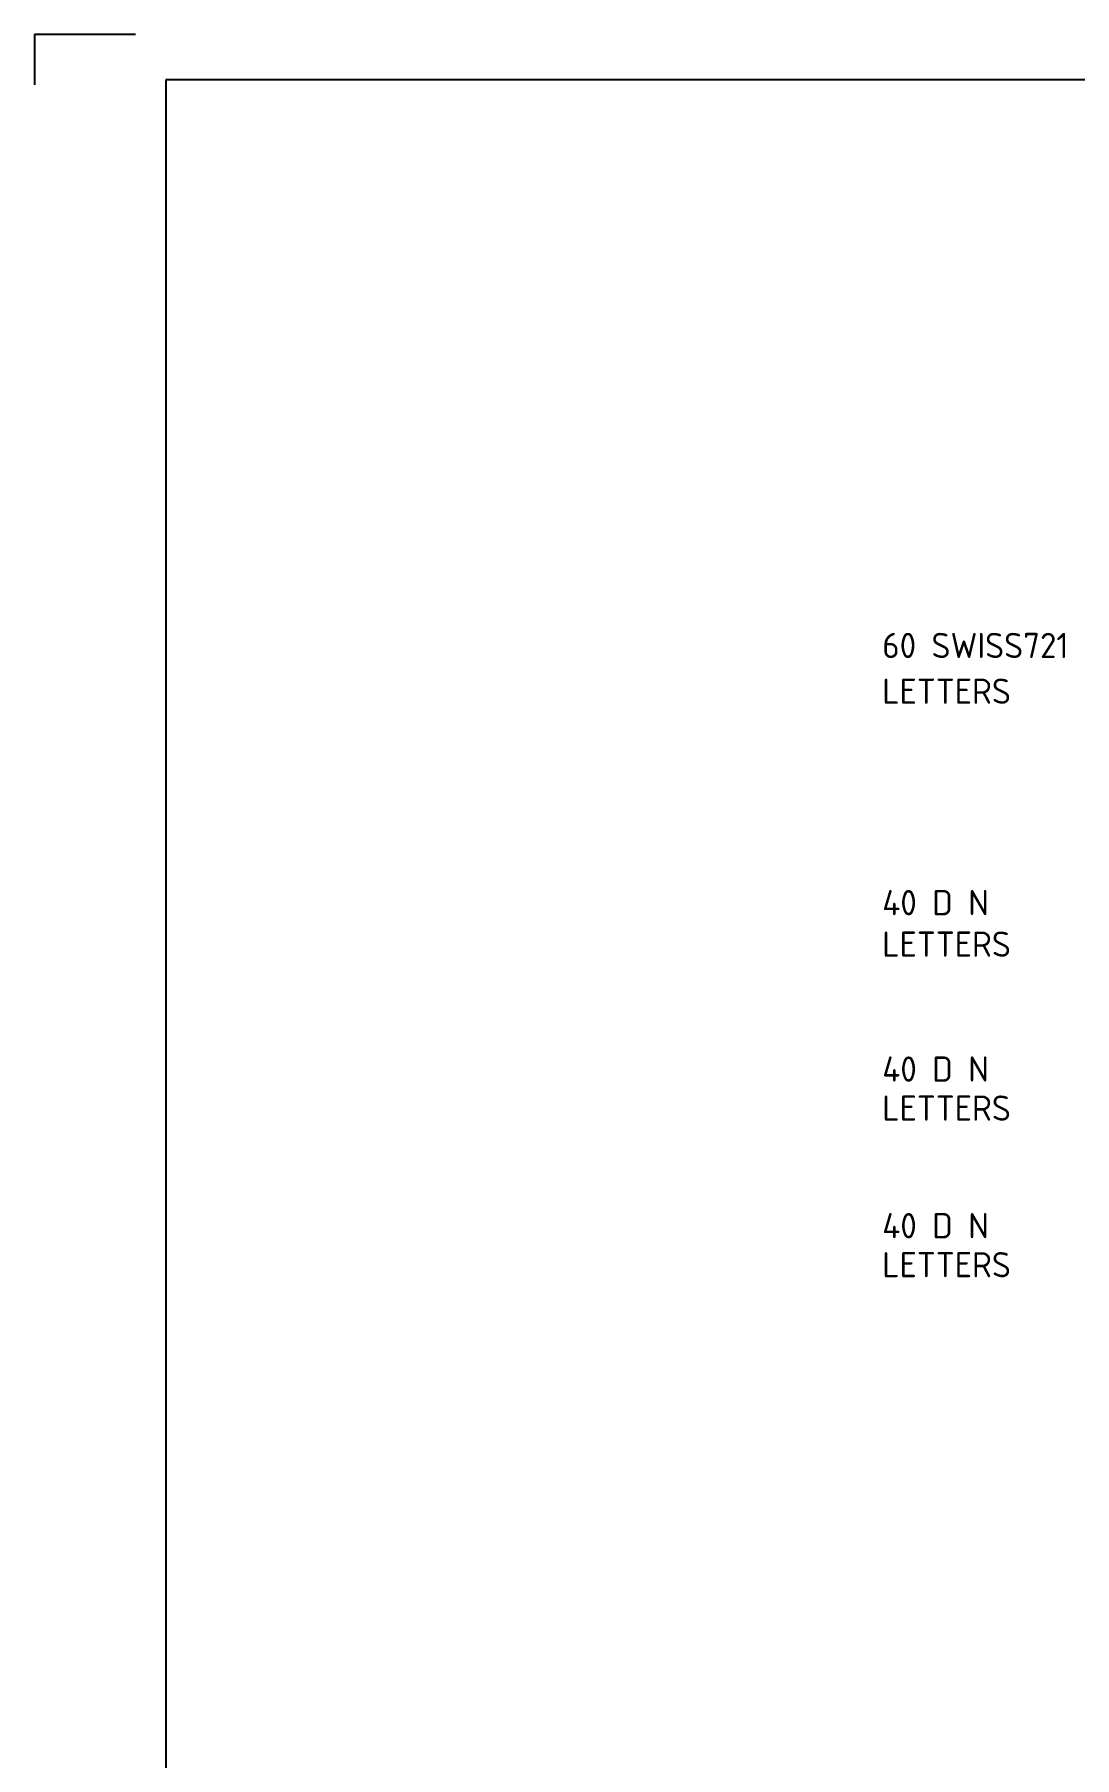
# Model space of a CAD drawing. Extents: x 0 to 1002, y -1330 to 297.
# Drawn here: x 0 to 103, y 126.3 to 297 of the extents above; entities that cross this region are included whole.
import ezdxf
from ezdxf.enums import TextEntityAlignment as Align

# ---------------------------------------------------------------- set-up
doc = ezdxf.new("R2010")
doc.units = 0
doc.header["$LTSCALE"] = 12
doc.header["$MEASUREMENT"] = 0
doc.layers.get('0').update_dxf_attribs({"linetype": 'CONTINUOUS'})
for name, color, linetype in [('COMMENTS', 4, 'CONTINUOUS'), ('TBLK18', 4, 'CONTINUOUS'), ('TBLK25', 1, 'CONTINUOUS'), ('TBLK35', 3, 'CONTINUOUS'), ('TBLK50', 7, 'CONTINUOUS')]:
    doc.layers.add(name, color=color, linetype=linetype)
doc.styles.add('ISO', font='iso3098b.shx')

# ---------------------------------------------------------------- blocks, each defined once
blk = doc.blocks.new('A3BBLK')
at = {"layer": 'TBLK25'}
for p, q in [((10, 297), (0, 297)), ((0, 297), (0, 292))]:
    blk.add_line(p, q, dxfattribs=at)
at = {"layer": 'TBLK50'}
for p, q in [((415.5, 292.5), (13, 292.5)), ((13, 292.5), (13, 4.5))]:
    blk.add_line(p, q, dxfattribs=at)
blk = doc.blocks.new('title block')
blk.add_blockref('A3BBLK', (0, 0))
at = {"layer": 'TBLK18', "style": 'ISO'}
blk.add_attdef('MR_DIRECTORATE', text='', height=1.5, dxfattribs=at).set_placement((381.5, 67.12), align=Align.CENTER)
for tag, p in [('STREET_NAME', (355.51, 61.1)), ('SUBURB_POSTCODE', (388.49, 61.1)), ('TELEPHONE_NO.', (368.31, 58.84)), ('FAX_NO.', (393.56, 58.84))]:
    blk.add_attdef(tag, p, '', height=1.5, dxfattribs=at)
at = {"layer": 'TBLK25', "style": 'ISO'}
for tag, height, p in [('MR_BRANCH', 2, (381.5, 64.2)), ('ROAD_SECTION', 1.75, (384.5, 29.16)), ('SLK', 1.75, (384.5, 26.11)), ('CHAINAGE', 1.75, (384.5, 19.21))]:
    blk.add_attdef(tag, text='', height=height, dxfattribs=at).set_placement(p, align=Align.CENTER)
for tag, p, height in [('FILE_NUMBER', (371.77, 53.24), 2.5), ('DESIGNED_/_DRAWN', (371.77, 48.49), 2), ('VERIFIED', (371.77, 43.49), 2), ('APPROVED', (371.77, 38.49), 2), ('LOCAL_AUTHORITY', (370.48, 16.73), 1.25)]:
    blk.add_attdef(tag, p, '', height=height, dxfattribs=at)
at = {"layer": 'TBLK35', "style": 'ISO', "width": 0.9}
for tag, p in [('ROAD_PROJECT&NUMBER', (384.5, 32.23)), ('DRAWING_DESCRIPTION', (384.5, 22.29))]:
    blk.add_attdef(tag, text='', height=2.5, dxfattribs=at).set_placement(p, align=Align.CENTER)
at = {"layer": 'TBLK50', "style": 'ISO'}
blk.add_attdef('DRG_NUMBER', (356.8, 6.02), '', height=5, dxfattribs=at)

msp = doc.modelspace()

# ---------------------------------------------------------------- block references
at = {"color": 1}
msp.add_blockref('title block', (0, 0), dxfattribs=at)

# ---------------------------------------------------------------- texts
at = {"layer": 'COMMENTS', "style": 'ISO'}
for s, p in [('60 SWISS721', (83.985999, 235.224404)), ('LETTERS', (83.985999, 230.690579)), ('40 D N', (83.985999, 209.744641)), ('LETTERS', (83.985999, 205.636518)), ('40 D N', (83.985999, 193.258156)), ('LETTERS', (83.985999, 189.393275)), ('40 D N', (83.985999, 177.744641)), ('LETTERS', (83.985999, 173.879761))]:
    msp.add_text(s, height=2.5, dxfattribs=at).set_placement(p)

doc.saveas('drawing.dxf')
